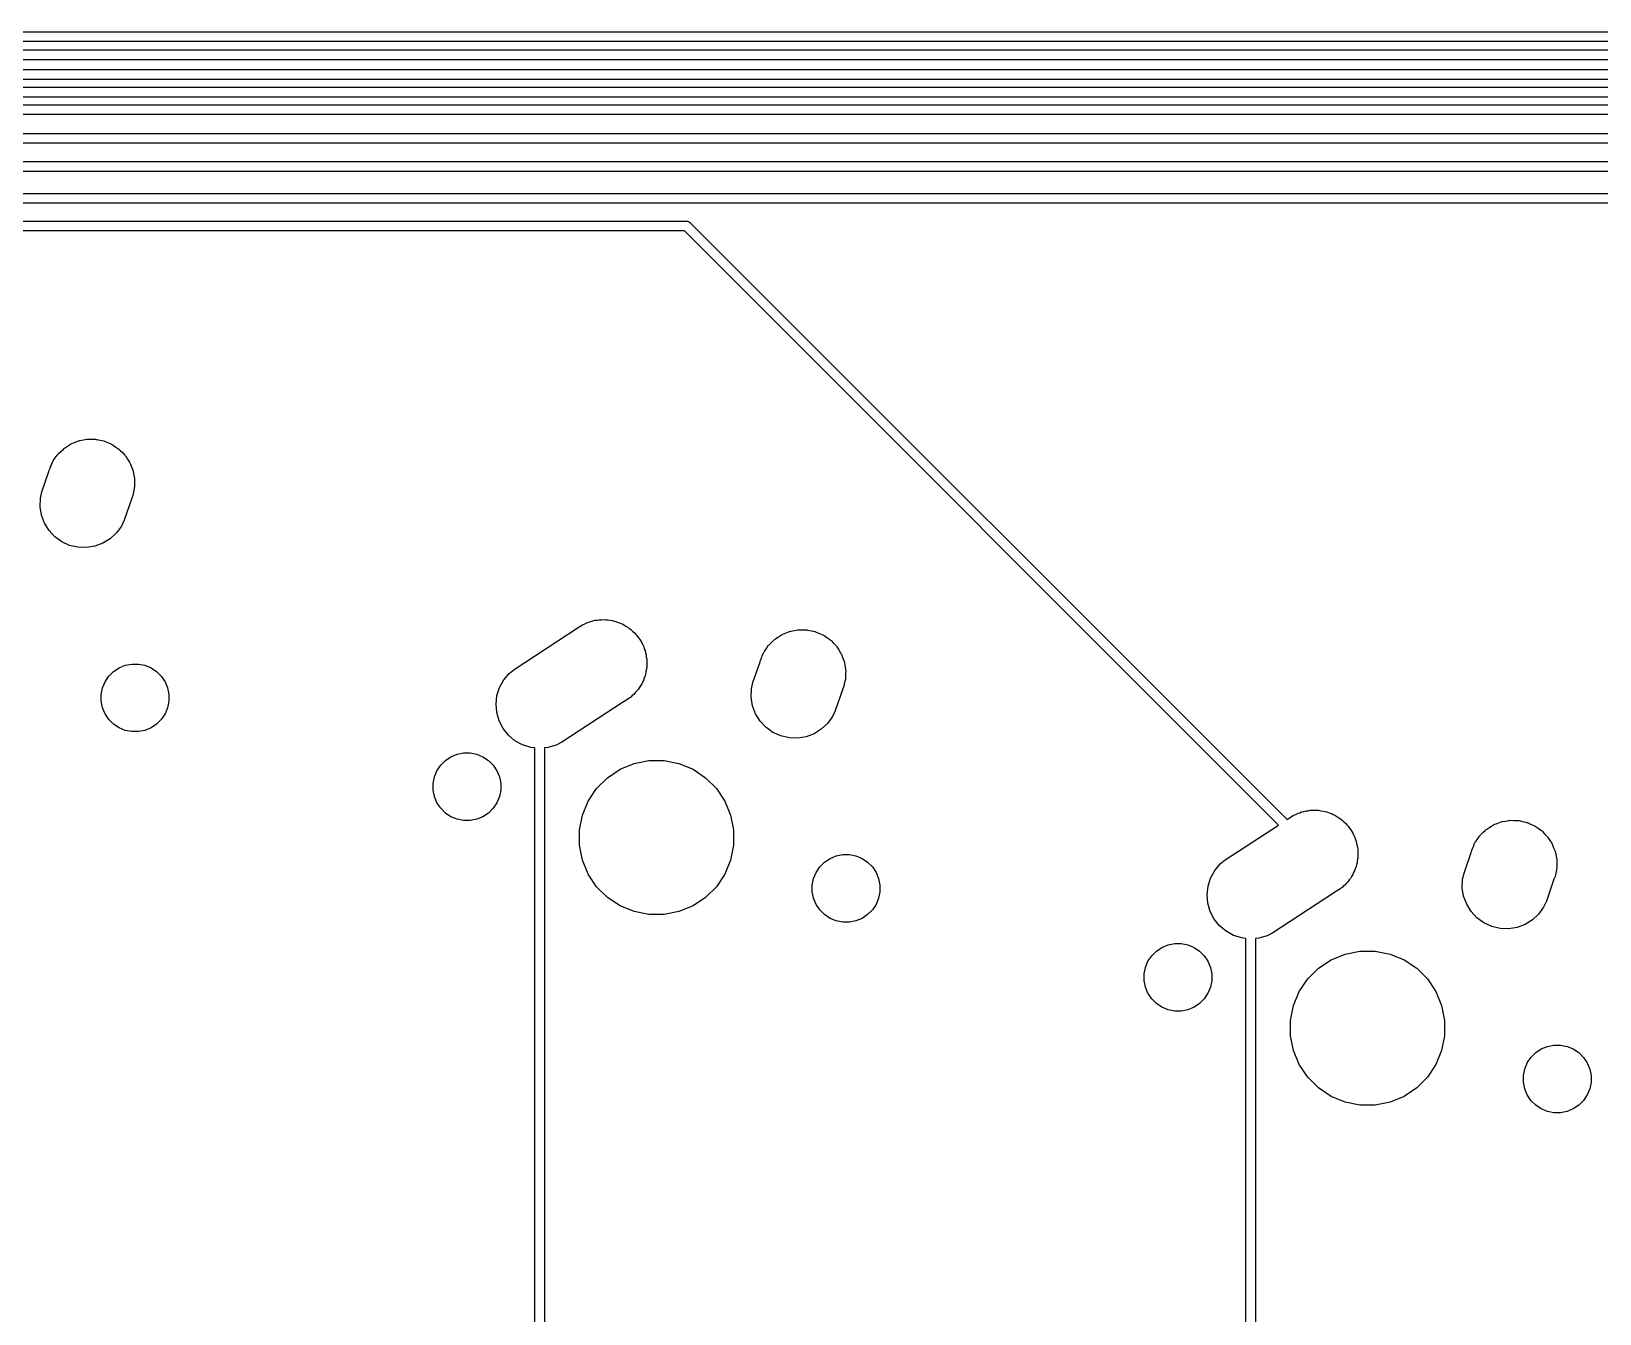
# Model space of a CAD drawing. Extents: x -26.1 to -7.5, y -7.6 to -2.2.
# Drawn here: x -16.785 to -15.188, y -3.497 to -2.191 of the extents above; entities that cross this region are included whole.
import ezdxf

# ---------------------------------------------------------------- set-up
doc = ezdxf.new("R2010")
doc.units = 0
doc.header["$MEASUREMENT"] = 0
doc.layers.add('BLACK', color=7, linetype='CONTINUOUS')

msp = doc.modelspace()

# ---------------------------------------------------------------- linework, layer by layer
at = {"layer": 'BLACK', "linetype": 'CONTINUOUS'}
for p, q in [((-21.1002, -2.191), (-8.00043, -2.192)), ((-8.00226, -2.202), (-21.0979, -2.201)), ((-20.8736, -2.20987), (-10.016, -2.20987)), ((-10.0178, -2.21987), (-20.8718, -2.21987)), ((-20.8088, -2.23), (-10.3214, -2.23)), ((-10.3233, -2.24), (-20.8069, -2.24)), ((-20.7338, -2.24787), (-10.9747, -2.24787)), ((-10.9781, -2.25787), (-20.7319, -2.25787)), ((-20.7264, -2.26575), (-12.2233, -2.26575)), ((-12.2251, -2.27575), (-20.7245, -2.27575)), ((-18.139, -2.295), (-13.1126, -2.295)), ((-13.1144, -2.305), (-18.139, -2.305)), ((-18.079, -2.32362), (-14.0266, -2.32362)), ((-14.0284, -2.33362), (-18.079, -2.33362)), ((-17.9297, -2.356), (-14.8887, -2.356)), ((-14.8905, -2.366), (-17.9316, -2.366)), ((-17.9141, -2.38428), (-16.1181, -2.38428)), ((-16.12, -2.39428), (-17.9138, -2.39428)), ((-15.5147, -2.99957), (-16.12, -2.39428)), ((-16.1181, -2.38428), (-16.1179, -2.38426)), ((-16.1179, -2.38426), (-16.1176, -2.38428)), ((-16.1176, -2.38428), (-16.1169, -2.38435)), ((-16.1169, -2.38435), (-16.116, -2.38464)), ((-16.116, -2.38464), (-16.1151, -2.3851)), ((-16.1151, -2.3851), (-16.1143, -2.38573)), ((-16.1143, -2.38573), (-16.1142, -2.38592)), ((-16.1142, -2.38592), (-15.5061, -2.99399)), ((-16.758, -2.62139), (-16.7553, -2.61896)), ((-16.7553, -2.61896), (-16.7528, -2.61644)), ((-16.7528, -2.61644), (-16.7522, -2.61599)), ((-16.7522, -2.61599), (-16.7516, -2.61545)), ((-16.7516, -2.61545), (-16.7485, -2.61358)), ((-16.7485, -2.61358), (-16.7456, -2.6116)), ((-16.7456, -2.6116), (-16.7448, -2.61129)), ((-16.7448, -2.61129), (-16.7441, -2.61086)), ((-16.7441, -2.61086), (-16.7408, -2.60962)), ((-16.7408, -2.60962), (-16.7375, -2.60826)), ((-16.7375, -2.60826), (-16.7367, -2.6081)), ((-16.7367, -2.6081), (-16.736, -2.60782)), ((-16.736, -2.60782), (-16.7324, -2.60725)), ((-16.7324, -2.60725), (-16.729, -2.60655)), ((-16.729, -2.60655), (-16.7281, -2.60655)), ((-16.7281, -2.60655), (-16.7274, -2.60643)), ((-16.7274, -2.60643), (-16.7238, -2.60655)), ((-16.7238, -2.60655), (-16.7202, -2.60655)), ((-16.7202, -2.60655), (-16.7194, -2.60671)), ((-16.7194, -2.60671), (-16.7186, -2.60674)), ((-16.7186, -2.60674), (-16.7152, -2.60756)), ((-16.7152, -2.60756), (-16.7117, -2.60826)), ((-16.7117, -2.60826), (-16.7109, -2.60857)), ((-16.7109, -2.60857), (-16.7101, -2.60875)), ((-16.7101, -2.60875), (-16.7069, -2.61023)), ((-16.7069, -2.61023), (-16.7036, -2.6116)), ((-16.7036, -2.6116), (-16.7029, -2.61204)), ((-16.7029, -2.61204), (-16.7022, -2.61238)), ((-16.7022, -2.61238), (-16.6993, -2.61446)), ((-16.6993, -2.61446), (-16.6964, -2.61644)), ((-16.6964, -2.61644), (-16.6958, -2.61701)), ((-16.6958, -2.61701), (-16.6951, -2.61749)), ((-16.6951, -2.61749), (-16.6927, -2.62009)), ((-16.6927, -2.62009), (-16.6902, -2.62261)), ((-16.7672, -2.63793), (-16.766, -2.63517)), ((-16.766, -2.63517), (-16.7658, -2.63441)), ((-16.7658, -2.63441), (-16.7652, -2.63316)), ((-16.7652, -2.63316), (-16.7638, -2.62987)), ((-16.7638, -2.62987), (-16.7634, -2.6292)), ((-16.7634, -2.6292), (-16.7631, -2.62846)), ((-16.7631, -2.62846), (-16.761, -2.62557)), ((-16.761, -2.62557), (-16.759, -2.62261)), ((-16.759, -2.62261), (-16.7584, -2.62204)), ((-16.7584, -2.62204), (-16.758, -2.62139)), ((-16.6902, -2.62261), (-16.6897, -2.62328)), ((-16.6897, -2.62328), (-16.6892, -2.62387)), ((-16.6892, -2.62387), (-16.6873, -2.6269)), ((-16.6873, -2.6269), (-16.6853, -2.62987)), ((-16.6853, -2.62987), (-16.685, -2.63061)), ((-16.685, -2.63061), (-16.6846, -2.6313)), ((-16.6846, -2.6313), (-16.6834, -2.63463)), ((-16.6834, -2.63463), (-16.682, -2.63793)), ((-16.7746, -2.66017), (-16.7675, -2.63928)), ((-16.7675, -2.63928), (-16.7672, -2.63793)), ((-16.682, -2.63793), (-16.6818, -2.63872)), ((-16.6818, -2.63872), (-16.6816, -2.63947)), ((-16.6816, -2.63947), (-16.681, -2.64299)), ((-16.681, -2.64299), (-16.6803, -2.64648)), ((-16.6803, -2.64648), (-16.6803, -2.64729)), ((-16.6803, -2.64729), (-16.6802, -2.64809)), ((-16.6802, -2.64809), (-16.6803, -2.65165)), ((-16.6803, -2.65165), (-16.6803, -2.65521)), ((-16.7764, -2.67525), (-16.7761, -2.66654)), ((-16.7761, -2.66654), (-16.7746, -2.66017)), ((-16.6831, -2.66653), (-16.6908, -2.68893)), ((-16.682, -2.66377), (-16.6831, -2.66653)), ((-16.6813, -2.66027), (-16.682, -2.66377)), ((-16.6805, -2.65681), (-16.6813, -2.66027)), ((-16.6803, -2.65521), (-16.6805, -2.656)), ((-16.6805, -2.656), (-16.6805, -2.65681)), ((-16.7751, -2.68387), (-16.7764, -2.67525)), ((-16.772, -2.69204), (-16.7751, -2.68387)), ((-16.7674, -2.69947), (-16.772, -2.69204)), ((-16.7615, -2.70586), (-16.7674, -2.69947)), ((-16.6936, -2.69488), (-16.6987, -2.70195)), ((-16.6908, -2.68893), (-16.6936, -2.69488)), ((-16.7544, -2.71096), (-16.7615, -2.70586)), ((-16.7465, -2.71459), (-16.7544, -2.71096)), ((-16.738, -2.7166), (-16.7465, -2.71459)), ((-16.7207, -2.71552), (-16.7293, -2.71692)), ((-16.7125, -2.71248), (-16.7207, -2.71552)), ((-16.705, -2.7079), (-16.7125, -2.71248)), ((-16.6987, -2.70195), (-16.705, -2.7079)), ((-16.7293, -2.71692), (-16.738, -2.7166)), ((-16.2272, -2.79771), (-16.2238, -2.79542)), ((-16.2238, -2.79542), (-16.2215, -2.79449)), ((-16.2215, -2.79449), (-16.2194, -2.79337)), ((-16.2194, -2.79337), (-16.2175, -2.79283)), ((-16.2175, -2.79283), (-16.2157, -2.79209)), ((-16.2157, -2.79209), (-16.2133, -2.79161)), ((-16.2133, -2.79161), (-16.211, -2.79093)), ((-16.211, -2.79093), (-16.2091, -2.79076)), ((-16.2091, -2.79076), (-16.2072, -2.79038)), ((-16.2072, -2.79038), (-16.2047, -2.79038)), ((-16.2047, -2.79038), (-16.2023, -2.79017)), ((-16.2023, -2.79017), (-16.2004, -2.79038)), ((-16.2004, -2.79038), (-16.1985, -2.79038)), ((-16.1985, -2.79038), (-16.1961, -2.79086)), ((-16.1961, -2.79086), (-16.1936, -2.79113)), ((-16.1936, -2.79113), (-16.1918, -2.79171)), ((-16.1918, -2.79171), (-16.1899, -2.79209)), ((-16.1899, -2.79209), (-16.1876, -2.79302)), ((-16.1876, -2.79302), (-16.1853, -2.79375)), ((-16.1853, -2.79375), (-16.1836, -2.79468)), ((-16.1836, -2.79468), (-16.1818, -2.79542)), ((-16.1818, -2.79542), (-16.1798, -2.79678)), ((-16.2935, -2.84093), (-16.2272, -2.79771)), ((-16.1798, -2.79678), (-16.1777, -2.79795)), ((-16.1777, -2.79795), (-16.1762, -2.7992)), ((-16.1762, -2.7992), (-16.1746, -2.80027)), ((-16.1746, -2.80027), (-16.1729, -2.802)), ((-16.1729, -2.802), (-16.171, -2.80356)), ((-16.171, -2.80356), (-16.1698, -2.80507)), ((-16.1698, -2.80507), (-16.1684, -2.80644)), ((-16.1684, -2.80644), (-16.1671, -2.80847)), ((-16.1671, -2.80847), (-16.1655, -2.81037)), ((-16.1655, -2.81037), (-16.1646, -2.81209)), ((-16.0309, -2.81308), (-16.0284, -2.81056)), ((-16.0284, -2.81056), (-16.0277, -2.81011)), ((-16.0277, -2.81011), (-16.0271, -2.80956)), ((-16.0271, -2.80956), (-16.0241, -2.80769)), ((-16.0241, -2.80769), (-16.0211, -2.80571)), ((-16.0211, -2.80571), (-16.0204, -2.8054)), ((-16.0204, -2.8054), (-16.0197, -2.80498)), ((-16.0197, -2.80498), (-16.0164, -2.80374)), ((-16.0164, -2.80374), (-16.0131, -2.80237)), ((-16.0131, -2.80237), (-16.0123, -2.80221)), ((-16.0123, -2.80221), (-16.0115, -2.80193)), ((-16.0115, -2.80193), (-16.008, -2.80136)), ((-16.008, -2.80136), (-16.0045, -2.80067)), ((-16.0045, -2.80067), (-16.0037, -2.80067)), ((-16.0037, -2.80067), (-16.0029, -2.80054)), ((-16.0029, -2.80054), (-15.9993, -2.80067)), ((-15.9993, -2.80067), (-15.9958, -2.80067)), ((-15.9958, -2.80067), (-15.995, -2.80083)), ((-15.995, -2.80083), (-15.9942, -2.80086)), ((-15.9942, -2.80086), (-15.9907, -2.80168)), ((-15.9907, -2.80168), (-15.9872, -2.80237)), ((-15.9872, -2.80237), (-15.9865, -2.80268)), ((-15.9865, -2.80268), (-15.9857, -2.80287)), ((-15.9857, -2.80287), (-15.9825, -2.80435)), ((-15.9825, -2.80435), (-15.9792, -2.80571)), ((-15.9792, -2.80571), (-15.9785, -2.80616)), ((-15.9785, -2.80616), (-15.9778, -2.80649)), ((-15.9778, -2.80649), (-15.9749, -2.80858)), ((-15.9749, -2.80858), (-15.9719, -2.81056)), ((-15.9719, -2.81056), (-15.9713, -2.81113)), ((-15.9713, -2.81113), (-15.9707, -2.8116)), ((-15.9707, -2.8116), (-15.9683, -2.81421)), ((-16.1646, -2.81209), (-16.1636, -2.8137)), ((-16.1636, -2.8137), (-16.1626, -2.81595)), ((-16.1626, -2.81595), (-16.1615, -2.81811)), ((-16.1615, -2.81811), (-16.161, -2.81997)), ((-16.161, -2.81997), (-16.1602, -2.82176)), ((-16.1602, -2.82176), (-16.1598, -2.82415)), ((-16.1598, -2.82415), (-16.1591, -2.82649)), ((-16.1591, -2.82649), (-16.1589, -2.82842)), ((-16.0413, -2.82852), (-16.0408, -2.82727)), ((-16.0408, -2.82727), (-16.0394, -2.82398)), ((-16.0394, -2.82398), (-16.0389, -2.82331)), ((-16.0389, -2.82331), (-16.0386, -2.82258)), ((-16.0386, -2.82258), (-16.0365, -2.81969)), ((-16.0365, -2.81969), (-16.0346, -2.81673)), ((-16.0346, -2.81673), (-16.034, -2.81616)), ((-16.034, -2.81616), (-16.0335, -2.8155)), ((-16.0335, -2.8155), (-16.0309, -2.81308)), ((-15.9683, -2.81421), (-15.9657, -2.81673)), ((-15.9657, -2.81673), (-15.9653, -2.8174)), ((-15.9653, -2.8174), (-15.9647, -2.81799)), ((-15.9647, -2.81799), (-15.9629, -2.82102)), ((-15.9629, -2.82102), (-15.9609, -2.82398)), ((-15.9609, -2.82398), (-15.9606, -2.82473)), ((-15.9606, -2.82473), (-15.9602, -2.82541)), ((-15.9602, -2.82541), (-15.9589, -2.82875)), ((-16.7065, -2.84795), (-16.7017, -2.84316)), ((-16.7017, -2.84316), (-16.6961, -2.83939)), ((-16.6961, -2.83939), (-16.6898, -2.83679)), ((-16.6898, -2.83679), (-16.6832, -2.83546)), ((-16.6832, -2.83546), (-16.6764, -2.83546)), ((-16.6764, -2.83546), (-16.6697, -2.83679)), ((-16.6697, -2.83679), (-16.6634, -2.83939)), ((-16.6634, -2.83939), (-16.6578, -2.84316)), ((-16.6578, -2.84316), (-16.653, -2.84795)), ((-16.2986, -2.84502), (-16.2935, -2.84093)), ((-16.1593, -2.84385), (-16.1598, -2.8457)), ((-16.159, -2.84143), (-16.1593, -2.84385)), ((-16.1585, -2.83904), (-16.159, -2.84143)), ((-16.1589, -2.82842), (-16.1585, -2.83031)), ((-16.1585, -2.83031), (-16.1585, -2.83275)), ((-16.1585, -2.83275), (-16.1583, -2.83518)), ((-16.1583, -2.83518), (-16.1585, -2.8371)), ((-16.1585, -2.8371), (-16.1585, -2.83904)), ((-16.0502, -2.85429), (-16.043, -2.8334)), ((-16.043, -2.8334), (-16.0427, -2.83204)), ((-16.0427, -2.83204), (-16.0416, -2.82928)), ((-16.0416, -2.82928), (-16.0413, -2.82852)), ((-15.9589, -2.82875), (-15.9576, -2.83204)), ((-15.9576, -2.83204), (-15.9574, -2.83283)), ((-15.9574, -2.83283), (-15.9571, -2.83359)), ((-15.9571, -2.83359), (-15.9566, -2.8371)), ((-15.9566, -2.8371), (-15.9559, -2.8406)), ((-15.9559, -2.8406), (-15.9559, -2.84141)), ((-15.9559, -2.84141), (-15.9557, -2.8422)), ((-15.9557, -2.8422), (-15.9559, -2.84576)), ((-16.7142, -2.86652), (-16.7129, -2.85987)), ((-16.7129, -2.85987), (-16.7103, -2.8536)), ((-16.7103, -2.8536), (-16.7065, -2.84795)), ((-16.653, -2.84795), (-16.6492, -2.8536)), ((-16.6492, -2.8536), (-16.6466, -2.85987)), ((-16.6466, -2.85987), (-16.6453, -2.86652)), ((-16.3111, -2.86767), (-16.3084, -2.85935)), ((-16.3084, -2.85935), (-16.3042, -2.8517)), ((-16.3042, -2.8517), (-16.2986, -2.84502)), ((-16.1661, -2.85982), (-16.1673, -2.8613)), ((-16.1649, -2.85768), (-16.1661, -2.85982)), ((-16.1636, -2.85566), (-16.1649, -2.85768)), ((-16.1628, -2.85387), (-16.1636, -2.85566)), ((-16.1619, -2.85217), (-16.1628, -2.85387)), ((-16.1612, -2.84985), (-16.1619, -2.85217)), ((-16.1602, -2.84759), (-16.1612, -2.84985)), ((-16.1598, -2.8457), (-16.1602, -2.84759)), ((-16.0517, -2.86065), (-16.0502, -2.85429)), ((-15.9576, -2.85788), (-15.9587, -2.86064)), ((-15.9569, -2.85439), (-15.9576, -2.85788)), ((-15.956, -2.85092), (-15.9569, -2.85439)), ((-15.9559, -2.84932), (-15.956, -2.85011)), ((-15.956, -2.85011), (-15.956, -2.85092)), ((-15.9559, -2.84576), (-15.9559, -2.84932)), ((-16.7142, -2.87331), (-16.7142, -2.86652)), ((-16.7129, -2.87996), (-16.7142, -2.87331)), ((-16.6453, -2.87331), (-16.6466, -2.87996)), ((-16.6453, -2.86652), (-16.6453, -2.87331)), ((-16.312, -2.87634), (-16.3111, -2.86767)), ((-16.1821, -2.87402), (-16.2451, -2.91514)), ((-16.1818, -2.87393), (-16.1821, -2.87402)), ((-16.1784, -2.87165), (-16.1818, -2.87393)), ((-16.1768, -2.87059), (-16.1784, -2.87165)), ((-16.1766, -2.87043), (-16.1768, -2.87059)), ((-16.1746, -2.86908), (-16.1766, -2.87043)), ((-16.1732, -2.86771), (-16.1746, -2.86908)), ((-16.1717, -2.8665), (-16.1732, -2.86771)), ((-16.1701, -2.86463), (-16.1717, -2.8665)), ((-16.1684, -2.86291), (-16.1701, -2.86463)), ((-16.1673, -2.8613), (-16.1684, -2.86291)), ((-16.052, -2.86937), (-16.0517, -2.86065)), ((-16.0506, -2.87798), (-16.052, -2.86937)), ((-15.9587, -2.86064), (-15.9664, -2.88305)), ((-16.7103, -2.88623), (-16.7129, -2.87996)), ((-16.7065, -2.89187), (-16.7103, -2.88623)), ((-16.7017, -2.89667), (-16.7065, -2.89187)), ((-16.653, -2.89187), (-16.6578, -2.89667)), ((-16.6492, -2.88623), (-16.653, -2.89187)), ((-16.6466, -2.87996), (-16.6492, -2.88623)), ((-16.3113, -2.88503), (-16.312, -2.87634)), ((-16.3088, -2.89341), (-16.3113, -2.88503)), ((-16.0476, -2.88616), (-16.0506, -2.87798)), ((-16.043, -2.89358), (-16.0476, -2.88616)), ((-15.9691, -2.88899), (-15.9742, -2.89607)), ((-15.9664, -2.88305), (-15.9691, -2.88899)), ((-16.6961, -2.90044), (-16.7017, -2.89667)), ((-16.6898, -2.90304), (-16.6961, -2.90044)), ((-16.6832, -2.90436), (-16.6898, -2.90304)), ((-16.6764, -2.90436), (-16.6832, -2.90436)), ((-16.6697, -2.90304), (-16.6764, -2.90436)), ((-16.6634, -2.90044), (-16.6697, -2.90304)), ((-16.6578, -2.89667), (-16.6634, -2.90044)), ((-16.3048, -2.90115), (-16.3088, -2.89341)), ((-16.2993, -2.90796), (-16.3048, -2.90115)), ((-16.037, -2.89997), (-16.043, -2.89358)), ((-16.03, -2.90508), (-16.037, -2.89997)), ((-16.022, -2.9087), (-16.03, -2.90508)), ((-15.988, -2.90659), (-15.9962, -2.90964)), ((-15.9806, -2.90201), (-15.988, -2.90659)), ((-15.9742, -2.89607), (-15.9806, -2.90201)), ((-16.2927, -2.91357), (-16.2993, -2.90796)), ((-16.285, -2.91777), (-16.2927, -2.91357)), ((-16.2767, -2.9204), (-16.285, -2.91777)), ((-16.2725, -2.92086), (-16.2767, -2.9204)), ((-16.2725, -3.63476), (-16.2725, -2.92086)), ((-16.2593, -2.92059), (-16.2625, -2.92087)), ((-16.2625, -2.92087), (-16.2625, -3.63658)), ((-16.2509, -2.91816), (-16.2593, -2.92059)), ((-16.2451, -2.91514), (-16.2509, -2.91816)), ((-16.0135, -2.91071), (-16.022, -2.9087)), ((-16.0048, -2.91103), (-16.0135, -2.91071)), ((-15.9962, -2.90964), (-16.0048, -2.91103)), ((-16.3722, -2.94418), (-16.3684, -2.93854)), ((-16.3684, -2.93854), (-16.3636, -2.93374)), ((-16.3636, -2.93374), (-16.358, -2.92997)), ((-16.358, -2.92997), (-16.3517, -2.92738)), ((-16.3517, -2.92738), (-16.3451, -2.92605)), ((-16.3451, -2.92605), (-16.3383, -2.92605)), ((-16.3383, -2.92605), (-16.3316, -2.92738)), ((-16.3316, -2.92738), (-16.3254, -2.92997)), ((-16.3254, -2.92997), (-16.3197, -2.93374)), ((-16.3197, -2.93374), (-16.3149, -2.93854)), ((-16.3149, -2.93854), (-16.3112, -2.94418)), ((-16.1857, -2.9427), (-16.1714, -2.93678)), ((-16.1714, -2.93678), (-16.1562, -2.93376)), ((-16.1562, -2.93376), (-16.1408, -2.93376)), ((-16.1408, -2.93376), (-16.1256, -2.93678)), ((-16.1256, -2.93678), (-16.1113, -2.9427)), ((-16.3761, -2.95711), (-16.3748, -2.95045)), ((-16.3748, -2.95045), (-16.3722, -2.94418)), ((-16.3112, -2.94418), (-16.3086, -2.95045)), ((-16.3086, -2.95045), (-16.3072, -2.95711)), ((-16.2095, -2.96222), (-16.1985, -2.95129)), ((-16.1985, -2.95129), (-16.1857, -2.9427)), ((-16.1113, -2.9427), (-16.0985, -2.95129)), ((-16.0985, -2.95129), (-16.0875, -2.96222)), ((-16.3761, -2.96389), (-16.3761, -2.95711)), ((-16.3748, -2.97055), (-16.3761, -2.96389)), ((-16.3722, -2.97682), (-16.3748, -2.97055)), ((-16.3086, -2.97055), (-16.3112, -2.97682)), ((-16.3072, -2.96389), (-16.3086, -2.97055)), ((-16.3072, -2.95711), (-16.3072, -2.96389)), ((-16.2181, -2.97508), (-16.2095, -2.96222)), ((-16.0875, -2.96222), (-16.0789, -2.97508)), ((-16.3684, -2.98246), (-16.3722, -2.97682)), ((-16.3636, -2.98726), (-16.3684, -2.98246)), ((-16.358, -2.99103), (-16.3636, -2.98726)), ((-16.3197, -2.98726), (-16.3254, -2.99103)), ((-16.3149, -2.98246), (-16.3197, -2.98726)), ((-16.3112, -2.97682), (-16.3149, -2.98246)), ((-16.224, -2.98937), (-16.2181, -2.97508)), ((-16.0789, -2.97508), (-16.073, -2.98937)), ((-15.4971, -2.98861), (-15.4949, -2.98748)), ((-15.4949, -2.98748), (-15.4931, -2.98694)), ((-15.4931, -2.98694), (-15.4913, -2.9862)), ((-15.4913, -2.9862), (-15.4889, -2.98572)), ((-15.4889, -2.98572), (-15.4866, -2.98504)), ((-15.4866, -2.98504), (-15.4846, -2.98488)), ((-15.4846, -2.98488), (-15.4827, -2.9845)), ((-15.4827, -2.9845), (-15.4803, -2.9845)), ((-15.4803, -2.9845), (-15.4779, -2.98429)), ((-15.4779, -2.98429), (-15.4759, -2.9845)), ((-15.4759, -2.9845), (-15.474, -2.9845)), ((-15.474, -2.9845), (-15.4716, -2.98497)), ((-15.4716, -2.98497), (-15.4692, -2.98524)), ((-15.4692, -2.98524), (-15.4674, -2.98582)), ((-15.4674, -2.98582), (-15.4655, -2.9862)), ((-15.4655, -2.9862), (-15.4632, -2.98713)), ((-15.4632, -2.98713), (-15.4609, -2.98787)), ((-16.3517, -2.99362), (-16.358, -2.99103)), ((-16.3451, -2.99495), (-16.3517, -2.99362)), ((-16.3383, -2.99495), (-16.3451, -2.99495)), ((-16.3316, -2.99362), (-16.3383, -2.99495)), ((-16.3254, -2.99103), (-16.3316, -2.99362)), ((-16.227, -3.00453), (-16.224, -2.98937)), ((-16.073, -2.98937), (-16.07, -3.00453)), ((-15.5691, -3.03505), (-15.5147, -2.99957)), ((-15.5061, -2.99399), (-15.5028, -2.99182)), ((-15.5028, -2.99182), (-15.4994, -2.98954)), ((-15.4994, -2.98954), (-15.4971, -2.98861)), ((-15.4609, -2.98787), (-15.4592, -2.9888)), ((-15.4592, -2.9888), (-15.4574, -2.98954)), ((-15.4574, -2.98954), (-15.4554, -2.99089)), ((-15.4554, -2.99089), (-15.4532, -2.99207)), ((-15.4532, -2.99207), (-15.4517, -2.99331)), ((-15.4517, -2.99331), (-15.4501, -2.99439)), ((-15.4501, -2.99439), (-15.4484, -2.99611)), ((-15.4484, -2.99611), (-15.4465, -2.99768)), ((-15.4465, -2.99768), (-15.4453, -2.99919)), ((-15.4453, -2.99919), (-15.444, -3.00056)), ((-15.444, -3.00056), (-15.4426, -3.00258)), ((-15.4426, -3.00258), (-15.4411, -3.00449)), ((-15.3033, -3.00422), (-15.3027, -3.00367)), ((-15.3027, -3.00367), (-15.2996, -3.0018)), ((-15.2996, -3.0018), (-15.2967, -2.99982)), ((-15.2967, -2.99982), (-15.2959, -2.99952)), ((-15.2959, -2.99952), (-15.2953, -2.99909)), ((-15.2953, -2.99909), (-15.2919, -2.99785)), ((-15.2919, -2.99785), (-15.2886, -2.99649)), ((-15.2886, -2.99649), (-15.2878, -2.99633)), ((-15.2878, -2.99633), (-15.2871, -2.99605)), ((-15.2871, -2.99605), (-15.2836, -2.99548)), ((-15.2836, -2.99548), (-15.2801, -2.99478)), ((-15.2801, -2.99478), (-15.2793, -2.99478)), ((-15.2793, -2.99478), (-15.2785, -2.99465)), ((-15.2785, -2.99465), (-15.2749, -2.99478)), ((-15.2749, -2.99478), (-15.2713, -2.99478)), ((-15.2713, -2.99478), (-15.2705, -2.99494)), ((-15.2705, -2.99494), (-15.2697, -2.99497)), ((-15.2697, -2.99497), (-15.2663, -2.99579)), ((-15.2663, -2.99579), (-15.2628, -2.99649)), ((-15.2628, -2.99649), (-15.262, -2.99679)), ((-15.262, -2.99679), (-15.2613, -2.99698)), ((-15.2613, -2.99698), (-15.258, -2.99846)), ((-15.258, -2.99846), (-15.2547, -2.99982)), ((-15.2547, -2.99982), (-15.2541, -3.00027)), ((-15.2541, -3.00027), (-15.2533, -3.00061)), ((-15.2533, -3.00061), (-15.2504, -3.00269)), ((-15.2504, -3.00269), (-15.2475, -3.00467)), ((-16.227, -3.02), (-16.227, -3.00453)), ((-16.07, -3.00453), (-16.07, -3.02)), ((-15.4411, -3.00449), (-15.4402, -3.0062)), ((-15.4402, -3.0062), (-15.4391, -3.00781)), ((-15.4391, -3.00781), (-15.4382, -3.01006)), ((-15.4382, -3.01006), (-15.4371, -3.01223)), ((-15.4371, -3.01223), (-15.4365, -3.01408)), ((-15.4365, -3.01408), (-15.4358, -3.01587)), ((-15.4358, -3.01587), (-15.4353, -3.01826)), ((-15.4353, -3.01826), (-15.4346, -3.0206)), ((-15.3163, -3.02139), (-15.315, -3.01809)), ((-15.315, -3.01809), (-15.3145, -3.01742)), ((-15.3145, -3.01742), (-15.3142, -3.01669)), ((-15.3142, -3.01669), (-15.3121, -3.0138)), ((-15.3121, -3.0138), (-15.3101, -3.01084)), ((-15.3101, -3.01084), (-15.3095, -3.01027)), ((-15.3095, -3.01027), (-15.3091, -3.00962)), ((-15.3091, -3.00962), (-15.3065, -3.00719)), ((-15.3065, -3.00719), (-15.3039, -3.00467)), ((-15.3039, -3.00467), (-15.3033, -3.00422)), ((-15.2475, -3.00467), (-15.2469, -3.00524)), ((-15.2469, -3.00524), (-15.2462, -3.00571)), ((-15.2462, -3.00571), (-15.2438, -3.00832)), ((-15.2438, -3.00832), (-15.2413, -3.01084)), ((-15.2413, -3.01084), (-15.2409, -3.01151)), ((-15.2409, -3.01151), (-15.2403, -3.0121)), ((-15.2403, -3.0121), (-15.2384, -3.01513)), ((-15.2384, -3.01513), (-15.2365, -3.01809)), ((-15.2365, -3.01809), (-15.2361, -3.01884)), ((-15.2361, -3.01884), (-15.2357, -3.01953)), ((-15.2357, -3.01953), (-15.2345, -3.02286)), ((-16.224, -3.03516), (-16.227, -3.02)), ((-16.2181, -3.04945), (-16.224, -3.03516)), ((-16.073, -3.03516), (-16.0789, -3.04945)), ((-16.07, -3.02), (-16.073, -3.03516)), ((-15.9773, -3.03727), (-15.9716, -3.0335)), ((-15.9716, -3.0335), (-15.9654, -3.0309)), ((-15.9654, -3.0309), (-15.9587, -3.02958)), ((-15.9587, -3.02958), (-15.9519, -3.02958)), ((-15.9519, -3.02958), (-15.9453, -3.0309)), ((-15.9453, -3.0309), (-15.939, -3.0335)), ((-15.939, -3.0335), (-15.9334, -3.03727)), ((-15.5742, -3.03914), (-15.5691, -3.03505)), ((-15.4346, -3.03554), (-15.4348, -3.03797)), ((-15.4346, -3.0206), (-15.4345, -3.02253)), ((-15.4341, -3.03315), (-15.4346, -3.03554)), ((-15.4345, -3.02253), (-15.4341, -3.02443)), ((-15.4341, -3.02443), (-15.4341, -3.02687)), ((-15.4341, -3.02687), (-15.4339, -3.02929)), ((-15.4339, -3.02929), (-15.4341, -3.03122)), ((-15.4341, -3.03122), (-15.4341, -3.03315)), ((-15.3257, -3.0484), (-15.3186, -3.02751)), ((-15.3186, -3.02751), (-15.3183, -3.02616)), ((-15.3183, -3.02616), (-15.3171, -3.02339)), ((-15.3171, -3.02339), (-15.3169, -3.02264)), ((-15.3169, -3.02264), (-15.3163, -3.02139)), ((-15.2345, -3.02286), (-15.2331, -3.02616)), ((-15.2331, -3.02616), (-15.233, -3.02695)), ((-15.233, -3.02695), (-15.2327, -3.0277)), ((-15.2327, -3.0277), (-15.2321, -3.03122)), ((-15.2321, -3.03122), (-15.2314, -3.03471)), ((-15.2314, -3.03471), (-15.2314, -3.03552)), ((-15.2314, -3.03552), (-15.2313, -3.03632)), ((-16.2095, -3.0623), (-16.2181, -3.04945)), ((-16.0789, -3.04945), (-16.0875, -3.0623)), ((-15.9884, -3.05398), (-15.9858, -3.04771)), ((-15.9858, -3.04771), (-15.9821, -3.04207)), ((-15.9821, -3.04207), (-15.9773, -3.03727)), ((-15.9334, -3.03727), (-15.9286, -3.04207)), ((-15.9286, -3.04207), (-15.9248, -3.04771)), ((-15.9248, -3.04771), (-15.9222, -3.05398)), ((-15.584, -3.05347), (-15.5798, -3.04582)), ((-15.5798, -3.04582), (-15.5742, -3.03914)), ((-15.4391, -3.04977), (-15.4405, -3.0518)), ((-15.4384, -3.04798), (-15.4391, -3.04977)), ((-15.4375, -3.04629), (-15.4384, -3.04798)), ((-15.4367, -3.04396), (-15.4375, -3.04629)), ((-15.4358, -3.04171), (-15.4367, -3.04396)), ((-15.4354, -3.03981), (-15.4358, -3.04171)), ((-15.4348, -3.03797), (-15.4354, -3.03981)), ((-15.3272, -3.05476), (-15.3257, -3.0484)), ((-15.2324, -3.0485), (-15.2331, -3.05199)), ((-15.2316, -3.04503), (-15.2324, -3.0485)), ((-15.2314, -3.04344), (-15.2316, -3.04423)), ((-15.2316, -3.04423), (-15.2316, -3.04503)), ((-15.2313, -3.03632), (-15.2314, -3.03987)), ((-15.2314, -3.03987), (-15.2314, -3.04344)), ((-16.1985, -3.07324), (-16.2095, -3.0623)), ((-16.0875, -3.0623), (-16.0985, -3.07324)), ((-15.9898, -3.06063), (-15.9884, -3.05398)), ((-15.9898, -3.06742), (-15.9898, -3.06063)), ((-15.9884, -3.07408), (-15.9898, -3.06742)), ((-15.9222, -3.05398), (-15.9209, -3.06063)), ((-15.9209, -3.06742), (-15.9222, -3.07408)), ((-15.9209, -3.06063), (-15.9209, -3.06742)), ((-15.5876, -3.07046), (-15.5866, -3.06179)), ((-15.5866, -3.06179), (-15.584, -3.05347)), ((-15.454, -3.06576), (-15.4574, -3.06804)), ((-15.4524, -3.06471), (-15.454, -3.06576)), ((-15.4522, -3.06455), (-15.4524, -3.06471)), ((-15.4501, -3.06319), (-15.4522, -3.06455)), ((-15.4488, -3.06183), (-15.4501, -3.06319)), ((-15.4473, -3.06061), (-15.4488, -3.06183)), ((-15.4457, -3.05875), (-15.4473, -3.06061)), ((-15.444, -3.05702), (-15.4457, -3.05875)), ((-15.4429, -3.05542), (-15.444, -3.05702)), ((-15.4416, -3.05393), (-15.4429, -3.05542)), ((-15.4405, -3.0518), (-15.4416, -3.05393)), ((-15.3276, -3.06348), (-15.3272, -3.05476)), ((-15.3262, -3.0721), (-15.3276, -3.06348)), ((-15.2343, -3.05475), (-15.2419, -3.07716)), ((-15.2331, -3.05199), (-15.2343, -3.05475)), ((-16.1857, -3.08183), (-16.1985, -3.07324)), ((-16.1714, -3.08775), (-16.1857, -3.08183)), ((-16.1113, -3.08183), (-16.1256, -3.08775)), ((-16.0985, -3.07324), (-16.1113, -3.08183)), ((-15.9858, -3.08035), (-15.9884, -3.07408)), ((-15.9821, -3.08599), (-15.9858, -3.08035)), ((-15.9248, -3.08035), (-15.9286, -3.08599)), ((-15.9222, -3.07408), (-15.9248, -3.08035)), ((-15.5868, -3.07915), (-15.5876, -3.07046)), ((-15.5844, -3.08753), (-15.5868, -3.07915)), ((-15.4576, -3.06814), (-15.5207, -3.10925)), ((-15.4574, -3.06804), (-15.4576, -3.06814)), ((-15.3231, -3.08027), (-15.3262, -3.0721)), ((-15.3185, -3.0877), (-15.3231, -3.08027)), ((-15.2447, -3.08311), (-15.2498, -3.09018)), ((-15.2419, -3.07716), (-15.2447, -3.08311)), ((-16.1562, -3.09076), (-16.1714, -3.08775)), ((-16.1408, -3.09076), (-16.1562, -3.09076)), ((-16.1256, -3.08775), (-16.1408, -3.09076)), ((-15.9773, -3.09079), (-15.9821, -3.08599)), ((-15.9716, -3.09456), (-15.9773, -3.09079)), ((-15.9654, -3.09715), (-15.9716, -3.09456)), ((-15.9587, -3.09848), (-15.9654, -3.09715)), ((-15.9519, -3.09848), (-15.9587, -3.09848)), ((-15.9453, -3.09715), (-15.9519, -3.09848)), ((-15.939, -3.09456), (-15.9453, -3.09715)), ((-15.9334, -3.09079), (-15.939, -3.09456)), ((-15.9286, -3.08599), (-15.9334, -3.09079)), ((-15.5803, -3.09527), (-15.5844, -3.08753)), ((-15.5749, -3.10207), (-15.5803, -3.09527)), ((-15.3126, -3.09408), (-15.3185, -3.0877)), ((-15.3055, -3.09919), (-15.3126, -3.09408)), ((-15.2976, -3.10282), (-15.3055, -3.09919)), ((-15.2562, -3.09612), (-15.2636, -3.10071)), ((-15.2498, -3.09018), (-15.2562, -3.09612)), ((-15.5682, -3.10768), (-15.5749, -3.10207)), ((-15.5606, -3.11188), (-15.5682, -3.10768)), ((-15.5522, -3.11451), (-15.5606, -3.11188)), ((-15.5481, -3.11497), (-15.5522, -3.11451)), ((-15.5481, -3.82887), (-15.5481, -3.11497)), ((-15.5349, -3.11471), (-15.5381, -3.11499)), ((-15.5381, -3.11499), (-15.5381, -3.8307)), ((-15.5265, -3.11227), (-15.5349, -3.11471)), ((-15.5207, -3.10925), (-15.5265, -3.11227)), ((-15.2891, -3.10483), (-15.2976, -3.10282)), ((-15.2804, -3.10514), (-15.2891, -3.10483)), ((-15.2718, -3.10375), (-15.2804, -3.10514)), ((-15.2636, -3.10071), (-15.2718, -3.10375)), ((-15.644, -3.13265), (-15.6392, -3.12786)), ((-15.6392, -3.12786), (-15.6336, -3.12409)), ((-15.6336, -3.12409), (-15.6273, -3.12149)), ((-15.6273, -3.12149), (-15.6206, -3.12017)), ((-15.6206, -3.12017), (-15.6139, -3.12017)), ((-15.6139, -3.12017), (-15.6072, -3.12149)), ((-15.6072, -3.12149), (-15.6009, -3.12409)), ((-15.6009, -3.12409), (-15.5953, -3.12786)), ((-15.5953, -3.12786), (-15.5905, -3.13265)), ((-15.4612, -3.13681), (-15.447, -3.13089)), ((-15.447, -3.13089), (-15.4318, -3.12788)), ((-15.4318, -3.12788), (-15.4163, -3.12788)), ((-15.4163, -3.12788), (-15.4012, -3.13089)), ((-15.4012, -3.13089), (-15.3869, -3.13681)), ((-15.6517, -3.15122), (-15.6504, -3.14457)), ((-15.6504, -3.14457), (-15.6478, -3.1383)), ((-15.6478, -3.1383), (-15.644, -3.13265)), ((-15.5905, -3.13265), (-15.5867, -3.1383)), ((-15.5867, -3.1383), (-15.5841, -3.14457)), ((-15.5841, -3.14457), (-15.5828, -3.15122)), ((-15.485, -3.15634), (-15.4741, -3.1454)), ((-15.4741, -3.1454), (-15.4612, -3.13681)), ((-15.3869, -3.13681), (-15.374, -3.1454)), ((-15.374, -3.1454), (-15.3631, -3.15634)), ((-15.6517, -3.15801), (-15.6517, -3.15122)), ((-15.6504, -3.16466), (-15.6517, -3.15801)), ((-15.5828, -3.15801), (-15.5841, -3.16466)), ((-15.5828, -3.15122), (-15.5828, -3.15801)), ((-15.4936, -3.16919), (-15.485, -3.15634)), ((-15.3631, -3.15634), (-15.3545, -3.16919)), ((-15.6478, -3.17093), (-15.6504, -3.16466)), ((-15.644, -3.17657), (-15.6478, -3.17093)), ((-15.6392, -3.18137), (-15.644, -3.17657)), ((-15.5905, -3.17657), (-15.5953, -3.18137)), ((-15.5867, -3.17093), (-15.5905, -3.17657)), ((-15.5841, -3.16466), (-15.5867, -3.17093)), ((-15.4995, -3.18348), (-15.4936, -3.16919)), ((-15.3545, -3.16919), (-15.3486, -3.18348)), ((-15.6336, -3.18514), (-15.6392, -3.18137)), ((-15.6273, -3.18774), (-15.6336, -3.18514)), ((-15.6206, -3.18906), (-15.6273, -3.18774)), ((-15.6139, -3.18906), (-15.6206, -3.18906)), ((-15.6072, -3.18774), (-15.6139, -3.18906)), ((-15.6009, -3.18514), (-15.6072, -3.18774)), ((-15.5953, -3.18137), (-15.6009, -3.18514)), ((-15.5026, -3.19865), (-15.4995, -3.18348)), ((-15.3486, -3.18348), (-15.3456, -3.19865)), ((-15.5026, -3.21411), (-15.5026, -3.19865)), ((-15.3456, -3.19865), (-15.3456, -3.21411)), ((-15.4995, -3.22928), (-15.5026, -3.21411)), ((-15.3456, -3.21411), (-15.3486, -3.22928)), ((-15.2472, -3.22761), (-15.2409, -3.22502)), ((-15.2409, -3.22502), (-15.2343, -3.22369)), ((-15.2343, -3.22369), (-15.2275, -3.22369)), ((-15.2275, -3.22369), (-15.2208, -3.22502)), ((-15.2208, -3.22502), (-15.2146, -3.22761)), ((-15.4936, -3.24356), (-15.4995, -3.22928)), ((-15.3486, -3.22928), (-15.3545, -3.24356)), ((-15.264, -3.24809), (-15.2614, -3.24182)), ((-15.2614, -3.24182), (-15.2576, -3.23618)), ((-15.2576, -3.23618), (-15.2528, -3.23138)), ((-15.2528, -3.23138), (-15.2472, -3.22761)), ((-15.2146, -3.22761), (-15.2089, -3.23138)), ((-15.2089, -3.23138), (-15.2041, -3.23618)), ((-15.2041, -3.23618), (-15.2003, -3.24182)), ((-15.2003, -3.24182), (-15.1977, -3.24809)), ((-15.485, -3.25642), (-15.4936, -3.24356)), ((-15.4741, -3.26735), (-15.485, -3.25642)), ((-15.3631, -3.25642), (-15.374, -3.26735)), ((-15.3545, -3.24356), (-15.3631, -3.25642)), ((-15.2653, -3.25475), (-15.264, -3.24809)), ((-15.2653, -3.26153), (-15.2653, -3.25475)), ((-15.1977, -3.24809), (-15.1964, -3.25475)), ((-15.1964, -3.25475), (-15.1964, -3.26153)), ((-15.4612, -3.27594), (-15.4741, -3.26735)), ((-15.374, -3.26735), (-15.3869, -3.27594)), ((-15.264, -3.26819), (-15.2653, -3.26153)), ((-15.2614, -3.27446), (-15.264, -3.26819)), ((-15.2576, -3.2801), (-15.2614, -3.27446)), ((-15.2003, -3.27446), (-15.2041, -3.2801)), ((-15.1977, -3.26819), (-15.2003, -3.27446)), ((-15.1964, -3.26153), (-15.1977, -3.26819)), ((-15.447, -3.28186), (-15.4612, -3.27594)), ((-15.4318, -3.28488), (-15.447, -3.28186)), ((-15.4163, -3.28488), (-15.4318, -3.28488)), ((-15.4012, -3.28186), (-15.4163, -3.28488)), ((-15.3869, -3.27594), (-15.4012, -3.28186)), ((-15.2528, -3.2849), (-15.2576, -3.2801)), ((-15.2472, -3.28867), (-15.2528, -3.2849)), ((-15.2409, -3.29127), (-15.2472, -3.28867)), ((-15.2343, -3.29259), (-15.2409, -3.29127)), ((-15.2208, -3.29127), (-15.2275, -3.29259)), ((-15.2146, -3.28867), (-15.2208, -3.29127)), ((-15.2089, -3.2849), (-15.2146, -3.28867)), ((-15.2041, -3.2801), (-15.2089, -3.2849)), ((-15.2275, -3.29259), (-15.2343, -3.29259))]:
    msp.add_line(p, q, dxfattribs=at)

doc.saveas('drawing.dxf')
